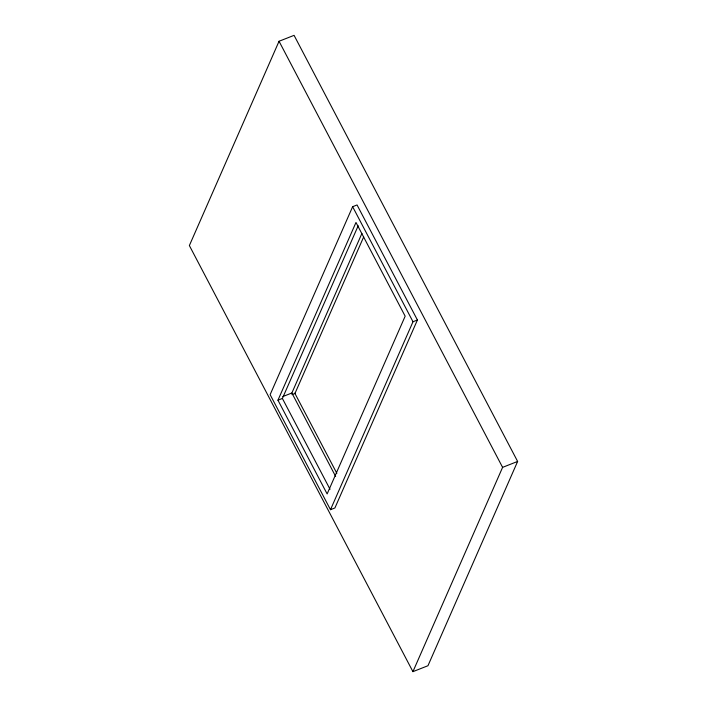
<?xml version="1.0" encoding="UTF-8"?>
<svg xmlns="http://www.w3.org/2000/svg" width="707" height="707" viewBox="0 0 707 707"><rect width="100%" height="100%" fill="white"/><g stroke="black" fill="none" stroke-linecap="round" stroke-linejoin="round"><path stroke-width="1.06" d="M279.044 41.262L189.37 245.559L412.923 671.65L427.956 665.738L517.63 461.441L294.077 35.35L279.044 41.262L502.597 467.362L412.923 671.65M352.634 206.7L270.127 394.647L330.487 509.694L334.915 507.953L417.413 320.006L357.053 204.959L352.634 206.7L412.994 321.747L330.487 509.694M277.957 400.197L355.983 222.458L405.164 316.197L327.138 493.937L277.957 400.197L282.385 398.456L358.184 225.772M282.827 396.556L291.867 392.995L361.922 233.416M363.69 236.889L294.952 393.472L291.947 394.656M412.994 321.747L417.413 320.006M502.597 467.362L517.63 461.441M294.766 393.119L336.85 473.337M291.867 392.995L335.648 476.438M282.385 398.456L330.028 489.262"/></g></svg>
